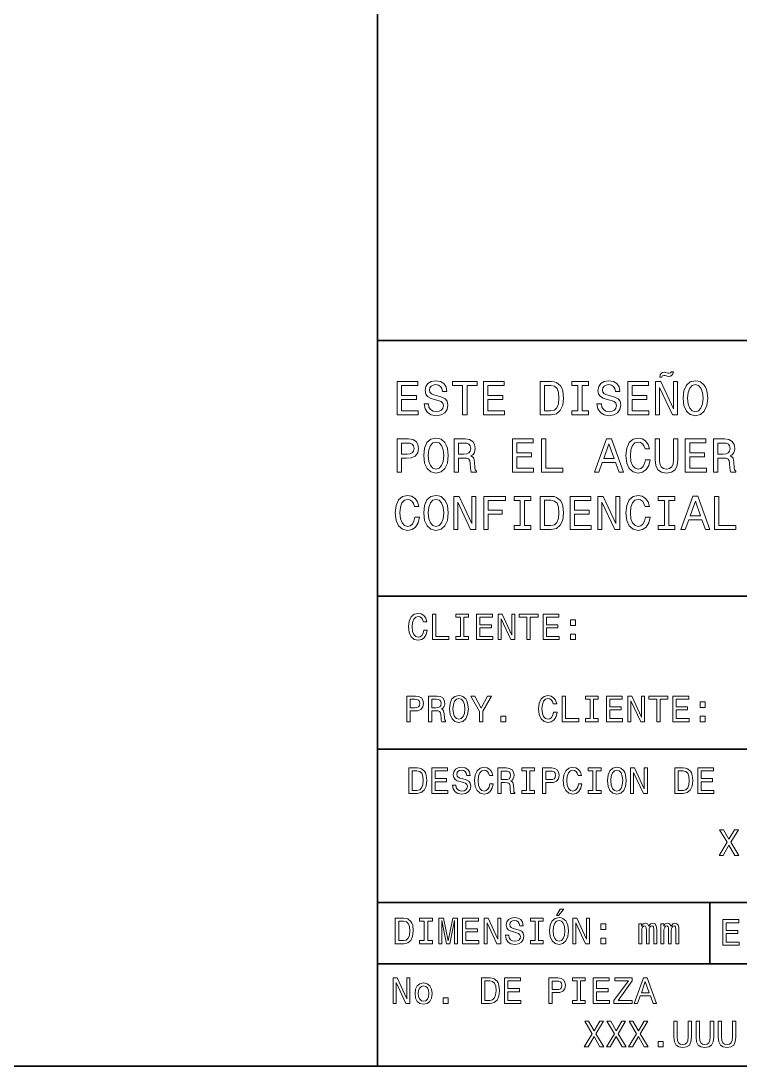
# Model space of a CAD drawing. Extents: x 15 to 1174, y 15 to 826.
# Drawn here: x 884.2 to 1024.9, y 15 to 219.6 of the extents above; entities that cross this region are included whole.
import ezdxf

# ---------------------------------------------------------------- set-up
doc = ezdxf.new("R2010")
doc.units = 0

msp = doc.modelspace()

# ---------------------------------------------------------------- linework, layer by layer
at = {"color": 7, "lineweight": 35}
for p, q in [((953.969971, 825.840027), (953.969971, 15)), ((953.969971, 157), (1173.969971, 157)), ((953.969971, 107), (1173.969971, 107)), ((953.969971, 77), (1173.969971, 77)), ((953.969971, 47), (1173.969971, 47)), ((1018.969971, 47), (1018.969971, 35)), ((953.969971, 35), (1173.969971, 35)), ((1173.969971, 15), (15, 15))]:
    msp.add_line(p, q, dxfattribs=at)
at = {"color": 7, "lineweight": 13}
for points in [[(1011.873413, 150.903778), (1011.470703, 150.903778), (1011.302124, 150.660263), (1011.049194, 150.585327), (1010.796326, 150.622787), (1010.35614, 150.753922), (1010.084534, 150.791382), (1009.766052, 150.725815), (1009.513184, 150.547867), (1009.316528, 150.257523), (1009.204102, 149.854782), (1009.606873, 149.854782), (1009.766052, 150.088928), (1010.018982, 150.173218), (1010.243774, 150.135757), (1010.68396, 150.014008), (1010.983643, 149.967178), (1011.292725, 150.023376), (1011.554993, 150.201324), (1011.74231, 150.491669)], [(957.822266, 142.465012), (961.943298, 142.465012), (961.943298, 143.251755), (958.68396, 143.251755), (958.68396, 145.452759), (961.587402, 145.452759), (961.587402, 146.230148), (958.68396, 146.230148), (958.68396, 148.178268), (961.868408, 148.178268), (961.868408, 148.965012), (957.822266, 148.965012)], [(963.947632, 144.609818), (963.095337, 144.609818), (963.282654, 143.617035), (963.750977, 142.886475), (964.472107, 142.446274), (965.446167, 142.287064), (966.410889, 142.43692), (967.13208, 142.849014), (967.591003, 143.49527), (967.759583, 144.34758), (967.61908, 145.115585), (967.225708, 145.611984), (966.588867, 145.939789), (965.736572, 146.183319), (965.005981, 146.361267), (964.52832, 146.567322), (964.256714, 146.867035), (964.172424, 147.335327), (964.256714, 147.756805), (964.500244, 148.075241), (964.874878, 148.290665), (965.390015, 148.365585), (965.91449, 148.271927), (966.326599, 148.019043), (966.598206, 147.59758), (966.729309, 147.026245), (967.581665, 147.026245), (967.581665, 147.044983), (967.431763, 147.925385), (966.991577, 148.581009), (966.298523, 148.993103), (965.361877, 149.133606), (964.518982, 148.993103), (963.863342, 148.599731), (963.441895, 147.990952), (963.291992, 147.204208), (963.413757, 146.501755), (963.769653, 146.024094), (964.331665, 145.705643), (965.09967, 145.462128), (965.858276, 145.246719), (966.429626, 145.040665), (966.776184, 144.740952), (966.897949, 144.253922), (966.785522, 143.757523), (966.495178, 143.382874), (966.054993, 143.148727), (965.483643, 143.073807), (964.846802, 143.176834), (964.359741, 143.476532), (964.050659, 143.963577)], [(970.634949, 142.465012), (971.496643, 142.465012), (971.496643, 148.178268), (973.463501, 148.178268), (973.463501, 148.965012), (968.658752, 148.965012), (968.658752, 148.178268), (970.634949, 148.178268)], [(974.737244, 142.465012), (978.858276, 142.465012), (978.858276, 143.251755), (975.598938, 143.251755), (975.598938, 145.452759), (978.50238, 145.452759), (978.50238, 146.230148), (975.598938, 146.230148), (975.598938, 148.178268), (978.783386, 148.178268), (978.783386, 148.965012), (974.737244, 148.965012)], [(987.971436, 148.965012), (985.807861, 148.965012), (985.807861, 142.465012), (987.971436, 142.465012), (988.99231, 142.671066), (989.750977, 143.298584), (990.219238, 144.319473), (990.387817, 145.715012), (990.237976, 147.138641), (990.050659, 147.700607), (989.788391, 148.150177), (989.029785, 148.758957), (988.533386, 148.908813)], [(987.905823, 148.187637), (988.617676, 148.04715), (989.104675, 147.616302), (989.39502, 146.848297), (989.488708, 145.715012), (989.385681, 144.619186), (989.095337, 143.851181), (988.598938, 143.392242), (987.905823, 143.242386), (986.678894, 143.242386), (986.678894, 148.187637)], [(993.188293, 143.251755), (991.989441, 143.251755), (991.989441, 142.465012), (995.248779, 142.465012), (995.248779, 143.251755), (994.049927, 143.251755), (994.049927, 148.178268), (995.248779, 148.178268), (995.248779, 148.965012), (991.989441, 148.965012), (991.989441, 148.178268), (993.188293, 148.178268)], [(997.777588, 144.609818), (996.925293, 144.609818), (997.11261, 143.617035), (997.580933, 142.886475), (998.302124, 142.446274), (999.276184, 142.287064), (1000.240845, 142.43692), (1000.962036, 142.849014), (1001.420959, 143.49527), (1001.5896, 144.34758), (1001.449097, 145.115585), (1001.055725, 145.611984), (1000.418823, 145.939789), (999.566528, 146.183319), (998.835938, 146.361267), (998.358276, 146.567322), (998.08667, 146.867035), (998.00238, 147.335327), (998.08667, 147.756805), (998.3302, 148.075241), (998.704834, 148.290665), (999.219971, 148.365585), (999.744446, 148.271927), (1000.156555, 148.019043), (1000.428162, 147.59758), (1000.559326, 147.026245), (1001.411621, 147.026245), (1001.411621, 147.044983), (1001.26178, 147.925385), (1000.821533, 148.581009), (1000.128479, 148.993103), (999.191895, 149.133606), (998.348938, 148.993103), (997.693298, 148.599731), (997.271851, 147.990952), (997.122009, 147.204208), (997.243774, 146.501755), (997.59967, 146.024094), (998.161621, 145.705643), (998.929626, 145.462128), (999.688293, 145.246719), (1000.259583, 145.040665), (1000.60614, 144.740952), (1000.727905, 144.253922), (1000.615479, 143.757523), (1000.325134, 143.382874), (999.884949, 143.148727), (999.313599, 143.073807), (998.676758, 143.176834), (998.189697, 143.476532), (997.880615, 143.963577)], [(1002.928894, 142.465012), (1007.049927, 142.465012), (1007.049927, 143.251755), (1003.790588, 143.251755), (1003.790588, 145.452759), (1006.694031, 145.452759), (1006.694031, 146.230148), (1003.790588, 146.230148), (1003.790588, 148.178268), (1006.975037, 148.178268), (1006.975037, 148.965012), (1002.928894, 148.965012)], [(1008.398621, 142.465012), (1009.176025, 142.465012), (1009.176025, 147.794266), (1011.667358, 142.465012), (1012.669556, 142.465012), (1012.669556, 148.965012), (1011.882812, 148.965012), (1011.882812, 143.635757), (1009.419556, 148.965012), (1008.398621, 148.965012)], [(1013.765381, 145.715012), (1013.93396, 144.253922), (1014.420959, 143.176834), (1015.179626, 142.511841), (1016.172424, 142.287064), (1017.155823, 142.511841), (1017.923889, 143.176834), (1018.40155, 144.253922), (1018.579468, 145.715012), (1018.40155, 147.166748), (1018.195496, 147.756805), (1017.923889, 148.243835), (1017.155823, 148.908813), (1016.687561, 149.077408), (1016.172424, 149.14296), (1015.170288, 148.908813), (1014.411621, 148.253189), (1013.93396, 147.176102)], [(1014.66449, 145.715012), (1014.767517, 146.848297), (1015.076599, 147.68187), (1015.55426, 148.187637), (1016.172424, 148.365585), (1016.781189, 148.187637), (1017.25885, 147.672501), (1017.567932, 146.838928), (1017.680359, 145.715012), (1017.567932, 144.581726), (1017.25885, 143.748154), (1016.781189, 143.242386), (1016.172424, 143.073807), (1015.55426, 143.242386), (1015.076599, 143.748154), (1014.767517, 144.572357)], [(957.812927, 131.235184), (958.674561, 131.235184), (958.674561, 133.979416), (959.629883, 133.979416), (960.594604, 134.026245), (961.36261, 134.354065), (961.859009, 134.990952), (962.027588, 135.861984), (961.896484, 136.667465), (961.521851, 137.257523), (960.903687, 137.613419), (960.06073, 137.735184), (957.812927, 137.735184)], [(963.020386, 134.485184), (963.188965, 133.024094), (963.676025, 131.947006), (964.434692, 131.282013), (965.42749, 131.057236), (966.410889, 131.282013), (967.178894, 131.947006), (967.656555, 133.024094), (967.834534, 134.485184), (967.656555, 135.93692), (967.4505, 136.526978), (967.178894, 137.014008), (966.410889, 137.678986), (965.942566, 137.84758), (965.42749, 137.913132), (964.425293, 137.678986), (963.666626, 137.023361), (963.188965, 135.946274)], [(963.919556, 134.485184), (964.022583, 135.618469), (964.331665, 136.452042), (964.809326, 136.957809), (965.42749, 137.135757), (966.036255, 136.957809), (966.513916, 136.442673), (966.822998, 135.6091), (966.935364, 134.485184), (966.822998, 133.351898), (966.513916, 132.518326), (966.036255, 132.012558), (965.42749, 131.843979), (964.809326, 132.012558), (964.331665, 132.518326), (964.022583, 133.342529)], [(968.977173, 131.235184), (969.848206, 131.235184), (969.848206, 133.979416), (970.737976, 133.979416), (971.393616, 133.951324), (971.805725, 133.820206), (972.030518, 133.511124), (972.124146, 132.958527), (972.170959, 132.115585), (972.227173, 131.562988), (972.339539, 131.235184), (973.322998, 131.235184), (973.322998, 131.413132), (973.107605, 131.675385), (973.032654, 132.162415), (972.967102, 133.211411), (972.807861, 133.988785), (972.592468, 134.2323), (972.255249, 134.410263), (972.629883, 134.644409), (972.892151, 134.972214), (973.06073, 135.384323), (973.116943, 135.880722), (972.98584, 136.667465), (972.611206, 137.257523), (971.993042, 137.613419), (971.150085, 137.735184), (968.977173, 137.735184)], [(980.37561, 131.235184), (984.496643, 131.235184), (984.496643, 132.021927), (981.237244, 132.021927), (981.237244, 134.222931), (984.140747, 134.222931), (984.140747, 135.00032), (981.237244, 135.00032), (981.237244, 136.948441), (984.421692, 136.948441), (984.421692, 137.735184), (980.37561, 137.735184)], [(986.079468, 131.235184), (990.256714, 131.235184), (990.256714, 132.021927), (986.941162, 132.021927), (986.941162, 137.735184), (986.079468, 137.735184)], [(996.410156, 131.235184), (997.271851, 131.235184), (997.955566, 133.145844), (1000.549927, 133.145844), (1001.233643, 131.235184), (1002.114075, 131.235184), (999.735107, 137.744553), (998.779785, 137.744553)], [(1006.413086, 133.651611), (1006.225708, 132.864868), (1005.916626, 132.302902), (1005.48584, 131.95636), (1004.980042, 131.843979), (1004.371277, 132.012558), (1003.893616, 132.518326), (1003.575134, 133.342529), (1003.472107, 134.485184), (1003.575134, 135.618469), (1003.884216, 136.452042), (1004.361877, 136.957809), (1004.980042, 137.135757), (1005.429626, 137.042099), (1005.813599, 136.779846), (1006.113342, 136.358383), (1006.319397, 135.777695), (1007.209167, 135.777695), (1006.928162, 136.667465), (1006.441162, 137.341812), (1005.776184, 137.763275), (1004.980042, 137.913132), (1003.987244, 137.678986), (1003.228638, 137.023361), (1002.741577, 135.946274), (1002.572998, 134.485184), (1002.741577, 133.024094), (1003.228638, 131.947006), (1003.987244, 131.282013), (1004.980042, 131.057236), (1005.851074, 131.235184), (1006.553528, 131.731583), (1007.049927, 132.546417), (1007.312195, 133.651611)], [(1008.295593, 133.707809), (1008.426758, 132.537064), (1008.838867, 131.703476), (1009.531921, 131.225815), (1010.534119, 131.057236), (1011.526855, 131.225815), (1012.219971, 131.703476), (1012.63208, 132.527695), (1012.772583, 133.707809), (1012.772583, 137.735184), (1011.90155, 137.735184), (1011.90155, 133.66098), (1011.817261, 132.864868), (1011.564331, 132.293549), (1011.133545, 131.95636), (1010.534119, 131.843979), (1009.915955, 131.95636), (1009.485107, 132.293549), (1009.232239, 132.855499), (1009.157288, 133.66098), (1009.157288, 137.735184), (1008.295593, 137.735184)], [(1014.205566, 131.235184), (1018.326599, 131.235184), (1018.326599, 132.021927), (1015.067261, 132.021927), (1015.067261, 134.222931), (1017.970703, 134.222931), (1017.970703, 135.00032), (1015.067261, 135.00032), (1015.067261, 136.948441), (1018.251648, 136.948441), (1018.251648, 137.735184), (1014.205566, 137.735184)], [(1019.722107, 131.235184), (1020.59314, 131.235184), (1020.59314, 133.979416), (1021.48291, 133.979416), (1022.13855, 133.951324), (1022.550659, 133.820206), (1022.775452, 133.511124), (1022.869141, 132.958527), (1022.915955, 132.115585), (1022.972107, 131.562988), (1023.084534, 131.235184), (1024.067993, 131.235184), (1024.067993, 131.413132), (1023.852539, 131.675385), (1023.777588, 132.162415), (1023.712036, 133.211411), (1023.552856, 133.988785), (1023.337402, 134.2323), (1023.000244, 134.410263), (1023.374878, 134.644409), (1023.637085, 134.972214), (1023.805725, 135.384323), (1023.861877, 135.880722), (1023.730774, 136.667465), (1023.35614, 137.257523), (1022.737976, 137.613419), (1021.89502, 137.735184), (1019.722107, 137.735184)], [(959.826599, 136.939072), (960.38855, 136.882874), (960.800659, 136.704926), (961.044189, 136.377121), (961.128479, 135.861984), (961.03479, 135.318756), (960.781921, 134.990952), (960.351074, 134.822357), (959.761047, 134.775528), (958.674561, 134.775528), (958.674561, 136.939072)], [(970.906555, 136.939072), (971.477905, 136.882874), (971.880615, 136.704926), (972.133545, 136.377121), (972.217834, 135.861984), (972.124146, 135.318756), (971.871277, 134.990952), (971.44043, 134.822357), (970.850403, 134.775528), (969.848206, 134.775528), (969.848206, 136.939072)], [(998.255249, 133.941956), (999.257446, 136.807953), (1000.259583, 133.941956)], [(1021.65155, 136.939072), (1022.222839, 136.882874), (1022.62561, 136.704926), (1022.878479, 136.377121), (1022.962769, 135.861984), (1022.869141, 135.318756), (1022.616211, 134.990952), (1022.185364, 134.822357), (1021.595337, 134.775528), (1020.59314, 134.775528), (1020.59314, 136.939072)], [(961.306396, 122.421783), (961.11908, 121.63504), (960.810059, 121.073082), (960.379211, 120.72654), (959.873413, 120.614143), (959.264648, 120.78273), (958.786987, 121.288498), (958.468506, 122.112701), (958.365479, 123.255356), (958.468506, 124.388641), (958.777588, 125.222214), (959.255249, 125.727982), (959.873413, 125.90593), (960.322998, 125.812271), (960.707031, 125.550026), (961.006714, 125.128555), (961.212769, 124.547867), (962.102539, 124.547867), (961.821533, 125.43763), (961.334534, 126.111984), (960.669556, 126.533455), (959.873413, 126.683311), (958.880615, 126.449158), (958.122009, 125.793541), (957.634949, 124.716454), (957.46637, 123.255356), (957.634949, 121.794258), (958.122009, 120.717171), (958.880615, 120.052185), (959.873413, 119.8274), (960.744446, 120.005356), (961.446899, 120.501755), (961.943298, 121.316597), (962.205566, 122.421783)], [(963.020386, 123.255356), (963.188965, 121.794258), (963.676025, 120.717171), (964.434692, 120.052185), (965.42749, 119.8274), (966.410889, 120.052185), (967.178894, 120.717171), (967.656555, 121.794258), (967.834534, 123.255356), (967.656555, 124.707085), (967.4505, 125.297142), (967.178894, 125.784172), (966.410889, 126.449158), (965.942566, 126.617744), (965.42749, 126.683311), (964.425293, 126.449158), (963.666626, 125.793541), (963.188965, 124.716454)], [(963.919556, 123.255356), (964.022583, 124.388641), (964.331665, 125.222214), (964.809326, 125.727982), (965.42749, 125.90593), (966.036255, 125.727982), (966.513916, 125.212845), (966.822998, 124.379272), (966.935364, 123.255356), (966.822998, 122.12207), (966.513916, 121.288498), (966.036255, 120.78273), (965.42749, 120.614143), (964.809326, 120.78273), (964.331665, 121.288498), (964.022583, 122.112701)], [(968.930359, 120.005356), (969.707703, 120.005356), (969.707703, 125.33461), (972.199097, 120.005356), (973.201233, 120.005356), (973.201233, 126.505356), (972.41449, 126.505356), (972.41449, 121.176102), (969.951233, 126.505356), (968.930359, 126.505356)], [(974.784119, 120.005356), (975.655151, 120.005356), (975.655151, 122.993111), (978.390015, 122.993111), (978.390015, 123.770485), (975.655151, 123.770485), (975.655151, 125.718613), (979.017517, 125.718613), (979.017517, 126.505356), (974.784119, 126.505356)], [(981.911621, 120.792099), (980.712769, 120.792099), (980.712769, 120.005356), (983.972107, 120.005356), (983.972107, 120.792099), (982.773315, 120.792099), (982.773315, 125.718613), (983.972107, 125.718613), (983.972107, 126.505356), (980.712769, 126.505356), (980.712769, 125.718613), (981.911621, 125.718613)], [(987.971436, 126.505356), (985.807861, 126.505356), (985.807861, 120.005356), (987.971436, 120.005356), (988.99231, 120.211411), (989.750977, 120.838928), (990.219238, 121.859825), (990.387817, 123.255356), (990.237976, 124.678986), (990.050659, 125.240944), (989.788391, 125.690514), (989.029785, 126.299301), (988.533386, 126.449158)], [(987.905823, 125.727982), (988.617676, 125.587486), (989.104675, 125.156654), (989.39502, 124.388641), (989.488708, 123.255356), (989.385681, 122.159531), (989.095337, 121.391525), (988.598938, 120.932587), (987.905823, 120.78273), (986.678894, 120.78273), (986.678894, 125.727982)], [(991.652222, 120.005356), (995.773315, 120.005356), (995.773315, 120.792099), (992.513916, 120.792099), (992.513916, 122.993111), (995.417358, 122.993111), (995.417358, 123.770485), (992.513916, 123.770485), (992.513916, 125.718613), (995.698364, 125.718613), (995.698364, 126.505356), (991.652222, 126.505356)], [(997.122009, 120.005356), (997.899353, 120.005356), (997.899353, 125.33461), (1000.390747, 120.005356), (1001.392883, 120.005356), (1001.392883, 126.505356), (1000.60614, 126.505356), (1000.60614, 121.176102), (998.142883, 126.505356), (997.122009, 126.505356)], [(1006.413086, 122.421783), (1006.225708, 121.63504), (1005.916626, 121.073082), (1005.48584, 120.72654), (1004.980042, 120.614143), (1004.371277, 120.78273), (1003.893616, 121.288498), (1003.575134, 122.112701), (1003.472107, 123.255356), (1003.575134, 124.388641), (1003.884216, 125.222214), (1004.361877, 125.727982), (1004.980042, 125.90593), (1005.429626, 125.812271), (1005.813599, 125.550026), (1006.113342, 125.128555), (1006.319397, 124.547867), (1007.209167, 124.547867), (1006.928162, 125.43763), (1006.441162, 126.111984), (1005.776184, 126.533455), (1004.980042, 126.683311), (1003.987244, 126.449158), (1003.228638, 125.793541), (1002.741577, 124.716454), (1002.572998, 123.255356), (1002.741577, 121.794258), (1003.228638, 120.717171), (1003.987244, 120.052185), (1004.980042, 119.8274), (1005.851074, 120.005356), (1006.553528, 120.501755), (1007.049927, 121.316597), (1007.312195, 122.421783)], [(1010.103271, 120.792099), (1008.904419, 120.792099), (1008.904419, 120.005356), (1012.163757, 120.005356), (1012.163757, 120.792099), (1010.964905, 120.792099), (1010.964905, 125.718613), (1012.163757, 125.718613), (1012.163757, 126.505356), (1008.904419, 126.505356), (1008.904419, 125.718613), (1010.103271, 125.718613)], [(1013.325134, 120.005356), (1014.186829, 120.005356), (1014.870544, 121.916016), (1017.464905, 121.916016), (1018.148621, 120.005356), (1019.029053, 120.005356), (1016.650085, 126.514725), (1015.694763, 126.514725)], [(1015.170288, 122.712128), (1016.172424, 125.578125), (1017.174561, 122.712128)], [(1019.909424, 120.005356), (1024.08667, 120.005356), (1024.08667, 120.792099), (1020.771118, 120.792099), (1020.771118, 126.505356), (1019.909424, 126.505356)], [(963.035767, 100.320747), (962.891663, 99.715561), (962.653931, 99.283287), (962.32251, 99.016716), (961.933472, 98.93026), (961.465149, 99.059944), (961.097717, 99.44899), (960.852722, 100.083), (960.773499, 100.96196), (960.852722, 101.833717), (961.090515, 102.47493), (961.457947, 102.863976), (961.933472, 103.000862), (962.279236, 102.928818), (962.574646, 102.727089), (962.805176, 102.402885), (962.963684, 101.9562), (963.648132, 101.9562), (963.432007, 102.640633), (963.057373, 103.159363), (962.545837, 103.483574), (961.933472, 103.598846), (961.169739, 103.418732), (960.586182, 102.914406), (960.211548, 102.085876), (960.081848, 100.96196), (960.211548, 99.838043), (960.586182, 99.009514), (961.169739, 98.497986), (961.933472, 98.325073), (962.603455, 98.46196), (963.143799, 98.843803), (963.525635, 99.470604), (963.727417, 100.320747)], [(964.743225, 98.46196), (967.956482, 98.46196), (967.956482, 99.067146), (965.406067, 99.067146), (965.406067, 103.46196), (964.743225, 103.46196)], [(970.211548, 99.067146), (969.289368, 99.067146), (969.289368, 98.46196), (971.79657, 98.46196), (971.79657, 99.067146), (970.87439, 99.067146), (970.87439, 102.856773), (971.79657, 102.856773), (971.79657, 103.46196), (969.289368, 103.46196), (969.289368, 102.856773), (970.211548, 102.856773)], [(973.367188, 98.46196), (976.53717, 98.46196), (976.53717, 99.067146), (974.029968, 99.067146), (974.029968, 100.760231), (976.263428, 100.760231), (976.263428, 101.358215), (974.029968, 101.358215), (974.029968, 102.856773), (976.479553, 102.856773), (976.479553, 103.46196), (973.367188, 103.46196)], [(977.574646, 98.46196), (978.172607, 98.46196), (978.172607, 102.561386), (980.08905, 98.46196), (980.859985, 98.46196), (980.859985, 103.46196), (980.254761, 103.46196), (980.254761, 99.362534), (978.359985, 103.46196), (977.574646, 103.46196)], [(983.223083, 98.46196), (983.885864, 98.46196), (983.885864, 102.856773), (985.398865, 102.856773), (985.398865, 103.46196), (981.702881, 103.46196), (981.702881, 102.856773), (983.223083, 102.856773)], [(986.378662, 98.46196), (989.548706, 98.46196), (989.548706, 99.067146), (987.041504, 99.067146), (987.041504, 100.760231), (989.274963, 100.760231), (989.274963, 101.358215), (987.041504, 101.358215), (987.041504, 102.856773), (989.491089, 102.856773), (989.491089, 103.46196), (986.378662, 103.46196)], [(991.731689, 101.257347), (992.725952, 101.257347), (992.725952, 102.330833), (991.731689, 102.330833)], [(991.731689, 98.46196), (992.725952, 98.46196), (992.725952, 99.535446), (991.731689, 99.535446)], [(959.716431, 82.406601), (960.379211, 82.406601), (960.379211, 84.517555), (961.114075, 84.517555), (961.856201, 84.553574), (962.44696, 84.805733), (962.828796, 85.295647), (962.958496, 85.965675), (962.857605, 86.585274), (962.569458, 87.039169), (962.093933, 87.312943), (961.445496, 87.406601), (959.716431, 87.406601)], [(961.265381, 86.794212), (961.697693, 86.750984), (962.014648, 86.61409), (962.202026, 86.361931), (962.266846, 85.965675), (962.194824, 85.547813), (962.000244, 85.295647), (961.668884, 85.16597), (961.214966, 85.129944), (960.379211, 85.129944), (960.379211, 86.794212)], [(963.967102, 82.406601), (964.637146, 82.406601), (964.637146, 84.517555), (965.321594, 84.517555), (965.825928, 84.495941), (966.142944, 84.395073), (966.315857, 84.157318), (966.387878, 83.732246), (966.423889, 83.083832), (966.467102, 82.65876), (966.553589, 82.406601), (967.310059, 82.406601), (967.310059, 82.543488), (967.144348, 82.745216), (967.086731, 83.119858), (967.036316, 83.926773), (966.913818, 84.524757), (966.748108, 84.712074), (966.48877, 84.848961), (966.776917, 85.029076), (966.978638, 85.281242), (967.108337, 85.598244), (967.15155, 85.980087), (967.05072, 86.585274), (966.762512, 87.039169), (966.286987, 87.312943), (965.638611, 87.406601), (963.967102, 87.406601)], [(965.451294, 86.794212), (965.890747, 86.750984), (966.200562, 86.61409), (966.395081, 86.361931), (966.4599, 85.965675), (966.387878, 85.547813), (966.193359, 85.295647), (965.861938, 85.16597), (965.408081, 85.129944), (964.637146, 85.129944), (964.637146, 86.794212)], [(968.059326, 84.906601), (968.189026, 83.782684), (968.56366, 82.954155), (969.147217, 82.442627), (969.91095, 82.269714), (970.667419, 82.442627), (971.258179, 82.954155), (971.62561, 83.782684), (971.762512, 84.906601), (971.62561, 86.023315), (971.467102, 86.477203), (971.258179, 86.851845), (970.667419, 87.363373), (970.30719, 87.493057), (969.91095, 87.543488), (969.140015, 87.363373), (968.556458, 86.859047), (968.189026, 86.030518)], [(968.750977, 84.906601), (968.830261, 85.778358), (969.067993, 86.419571), (969.435425, 86.808617), (969.91095, 86.945503), (970.379211, 86.808617), (970.746643, 86.412361), (970.984436, 85.771156), (971.070862, 84.906601), (970.984436, 84.034843), (970.746643, 83.393631), (970.379211, 83.004585), (969.91095, 82.874901), (969.435425, 83.004585), (969.067993, 83.393631), (968.830261, 84.027641)], [(974.622742, 82.406601), (974.622742, 84.431099), (976.265381, 87.413803), (975.516113, 87.413803), (974.284119, 85.043488), (973.03772, 87.413803), (972.238037, 87.413803), (973.952698, 84.387871), (973.952698, 82.406601)], [(988.426758, 84.265388), (988.282715, 83.660202), (988.044922, 83.227928), (987.713501, 82.961357), (987.324463, 82.874901), (986.856201, 83.004585), (986.48877, 83.393631), (986.243774, 84.027641), (986.164551, 84.906601), (986.243774, 85.778358), (986.481567, 86.419571), (986.848999, 86.808617), (987.324463, 86.945503), (987.670288, 86.873459), (987.965698, 86.67173), (988.196228, 86.347527), (988.354736, 85.900841), (989.039185, 85.900841), (988.823059, 86.585274), (988.448425, 87.104004), (987.93689, 87.428215), (987.324463, 87.543488), (986.560791, 87.363373), (985.977234, 86.859047), (985.6026, 86.030518), (985.4729, 84.906601), (985.6026, 83.782684), (985.977234, 82.954155), (986.560791, 82.442627), (987.324463, 82.269714), (987.994507, 82.406601), (988.534851, 82.788445), (988.916687, 83.415245), (989.118408, 84.265388)], [(990.134277, 82.406601), (993.347534, 82.406601), (993.347534, 83.011787), (990.797119, 83.011787), (990.797119, 87.406601), (990.134277, 87.406601)], [(995.6026, 83.011787), (994.680359, 83.011787), (994.680359, 82.406601), (997.187622, 82.406601), (997.187622, 83.011787), (996.265381, 83.011787), (996.265381, 86.801414), (997.187622, 86.801414), (997.187622, 87.406601), (994.680359, 87.406601), (994.680359, 86.801414), (995.6026, 86.801414)], [(998.758179, 82.406601), (1001.928223, 82.406601), (1001.928223, 83.011787), (999.421021, 83.011787), (999.421021, 84.704872), (1001.654419, 84.704872), (1001.654419, 85.302856), (999.421021, 85.302856), (999.421021, 86.801414), (1001.870605, 86.801414), (1001.870605, 87.406601), (998.758179, 87.406601)], [(1002.965698, 82.406601), (1003.56366, 82.406601), (1003.56366, 86.506027), (1005.480103, 82.406601), (1006.250977, 82.406601), (1006.250977, 87.406601), (1005.645813, 87.406601), (1005.645813, 83.307175), (1003.750977, 87.406601), (1002.965698, 87.406601)], [(1008.614136, 82.406601), (1009.276917, 82.406601), (1009.276917, 86.801414), (1010.789917, 86.801414), (1010.789917, 87.406601), (1007.093933, 87.406601), (1007.093933, 86.801414), (1008.614136, 86.801414)], [(1011.769714, 82.406601), (1014.939758, 82.406601), (1014.939758, 83.011787), (1012.432556, 83.011787), (1012.432556, 84.704872), (1014.665955, 84.704872), (1014.665955, 85.302856), (1012.432556, 85.302856), (1012.432556, 86.801414), (1014.882141, 86.801414), (1014.882141, 87.406601), (1011.769714, 87.406601)], [(1017.122742, 85.201988), (1018.117004, 85.201988), (1018.117004, 86.275475), (1017.122742, 86.275475)], [(978.088135, 82.406601), (979.082397, 82.406601), (979.082397, 83.480087), (978.088135, 83.480087)], [(1017.122742, 82.406601), (1018.117004, 82.406601), (1018.117004, 83.480087), (1017.122742, 83.480087)], [(961.761353, 73.361961), (960.097107, 73.361961), (960.097107, 68.361961), (961.761353, 68.361961), (962.546631, 68.520462), (963.130249, 69.003174), (963.490479, 69.788475), (963.620178, 70.861961), (963.504883, 71.957062), (963.360779, 72.389336), (963.159058, 72.735161), (962.5755, 73.203461), (962.193665, 73.318733)], [(961.710938, 72.763977), (962.258484, 72.655907), (962.633118, 72.324493), (962.856445, 71.733719), (962.928528, 70.861961), (962.849243, 70.01902), (962.625916, 69.428246), (962.24408, 69.075218), (961.710938, 68.959946), (960.767151, 68.959946), (960.767151, 72.763977)], [(964.592773, 68.361961), (967.762817, 68.361961), (967.762817, 68.967148), (965.255615, 68.967148), (965.255615, 70.660233), (967.489014, 70.660233), (967.489014, 71.258217), (965.255615, 71.258217), (965.255615, 72.756775), (967.705139, 72.756775), (967.705139, 73.361961), (964.592773, 73.361961)], [(969.304565, 70.011818), (968.648987, 70.011818), (968.79303, 69.248131), (969.15332, 68.686172), (969.708069, 68.347549), (970.457336, 68.225075), (971.199402, 68.340347), (971.75415, 68.657349), (972.107178, 69.154465), (972.236877, 69.810089), (972.128784, 70.400864), (971.826172, 70.782707), (971.336304, 71.034874), (970.680664, 71.222191), (970.118713, 71.359077), (969.751282, 71.517578), (969.542358, 71.748131), (969.477478, 72.10836), (969.542358, 72.432564), (969.729675, 72.677521), (970.017822, 72.843231), (970.414124, 72.900864), (970.817566, 72.828819), (971.134583, 72.634293), (971.343506, 72.310089), (971.444336, 71.870605), (972.099976, 71.870605), (972.099976, 71.885017), (971.98468, 72.562248), (971.646057, 73.066574), (971.112915, 73.383575), (970.392456, 73.491646), (969.74408, 73.383575), (969.239746, 73.080978), (968.915527, 72.612679), (968.800293, 72.007492), (968.893921, 71.467148), (969.167725, 71.099716), (969.599976, 70.854759), (970.190735, 70.667435), (970.774353, 70.501732), (971.213806, 70.343231), (971.480408, 70.112679), (971.574036, 69.738045), (971.48761, 69.356201), (971.264221, 69.068016), (970.925598, 68.887901), (970.486145, 68.830261), (969.996216, 68.909515), (969.621582, 69.14006), (969.38385, 69.514702)], [(975.947266, 70.220749), (975.803162, 69.615562), (975.565369, 69.183289), (975.234009, 68.916718), (974.84491, 68.830261), (974.376648, 68.959946), (974.009216, 69.348991), (973.764221, 69.983002), (973.684998, 70.861961), (973.764221, 71.733719), (974.002014, 72.374931), (974.369446, 72.763977), (974.84491, 72.900864), (975.190735, 72.828819), (975.486145, 72.62709), (975.716675, 72.302887), (975.875183, 71.856201), (976.559631, 71.856201), (976.343506, 72.540634), (975.968872, 73.059364), (975.457336, 73.383575), (974.84491, 73.498848), (974.081238, 73.318733), (973.497681, 72.814407), (973.123047, 71.985878), (972.993347, 70.861961), (973.123047, 69.738045), (973.497681, 68.909515), (974.081238, 68.397987), (974.84491, 68.225075), (975.514954, 68.361961), (976.055298, 68.743805), (976.437134, 69.370605), (976.638855, 70.220749)], [(977.51062, 68.361961), (978.180664, 68.361961), (978.180664, 70.472916), (978.865112, 70.472916), (979.369446, 70.451302), (979.686401, 70.350433), (979.859314, 70.112679), (979.931396, 69.687607), (979.967407, 69.039192), (980.01062, 68.61412), (980.097107, 68.361961), (980.853577, 68.361961), (980.853577, 68.498848), (980.687866, 68.700577), (980.630249, 69.075218), (980.579834, 69.882133), (980.457336, 70.480118), (980.291626, 70.667435), (980.032227, 70.804321), (980.320435, 70.984436), (980.522156, 71.236603), (980.651855, 71.553604), (980.695068, 71.935448), (980.594238, 72.540634), (980.30603, 72.994522), (979.830505, 73.268303), (979.182129, 73.361961), (977.51062, 73.361961)], [(978.994812, 72.749573), (979.434265, 72.706345), (979.74408, 72.569458), (979.938599, 72.317291), (980.003418, 71.921036), (979.931396, 71.503174), (979.736877, 71.251007), (979.405457, 71.12133), (978.951538, 71.085304), (978.180664, 71.085304), (978.180664, 72.749573)], [(983.123047, 68.967148), (982.200867, 68.967148), (982.200867, 68.361961), (984.708069, 68.361961), (984.708069, 68.967148), (983.785828, 68.967148), (983.785828, 72.756775), (984.708069, 72.756775), (984.708069, 73.361961), (982.200867, 73.361961), (982.200867, 72.756775), (983.123047, 72.756775)], [(986.271423, 68.361961), (986.934265, 68.361961), (986.934265, 70.472916), (987.669128, 70.472916), (988.411194, 70.508934), (989.002014, 70.761093), (989.38385, 71.251007), (989.51355, 71.921036), (989.412659, 72.540634), (989.124451, 72.994522), (988.648987, 73.268303), (988.000549, 73.361961), (986.271423, 73.361961)], [(987.820435, 72.749573), (988.252686, 72.706345), (988.569702, 72.569458), (988.757019, 72.317291), (988.821899, 71.921036), (988.749817, 71.503174), (988.555298, 71.251007), (988.223877, 71.12133), (987.77002, 71.085304), (986.934265, 71.085304), (986.934265, 72.749573)], [(993.295959, 70.220749), (993.151855, 69.615562), (992.914124, 69.183289), (992.582703, 68.916718), (992.193604, 68.830261), (991.725342, 68.959946), (991.35791, 69.348991), (991.112915, 69.983002), (991.033691, 70.861961), (991.112915, 71.733719), (991.350708, 72.374931), (991.71814, 72.763977), (992.193604, 72.900864), (992.539429, 72.828819), (992.834839, 72.62709), (993.065369, 72.302887), (993.223877, 71.856201), (993.908325, 71.856201), (993.6922, 72.540634), (993.317566, 73.059364), (992.80603, 73.383575), (992.193604, 73.498848), (991.429932, 73.318733), (990.846375, 72.814407), (990.471741, 71.985878), (990.342041, 70.861961), (990.471741, 69.738045), (990.846375, 68.909515), (991.429932, 68.397987), (992.193604, 68.225075), (992.863647, 68.361961), (993.403992, 68.743805), (993.785828, 69.370605), (993.98761, 70.220749)], [(996.134583, 68.967148), (995.212341, 68.967148), (995.212341, 68.361961), (997.719604, 68.361961), (997.719604, 68.967148), (996.797363, 68.967148), (996.797363, 72.756775), (997.719604, 72.756775), (997.719604, 73.361961), (995.212341, 73.361961), (995.212341, 72.756775), (996.134583, 72.756775)], [(998.951538, 70.861961), (999.081238, 69.738045), (999.455872, 68.909515), (1000.039429, 68.397987), (1000.803162, 68.225075), (1001.559631, 68.397987), (1002.150391, 68.909515), (1002.517822, 69.738045), (1002.654724, 70.861961), (1002.517822, 71.978676), (1002.359375, 72.432564), (1002.150391, 72.807205), (1001.559631, 73.318733), (1001.199402, 73.448418), (1000.803162, 73.498848), (1000.032227, 73.318733), (999.448669, 72.814407), (999.081238, 71.985878)], [(999.643188, 70.861961), (999.722473, 71.733719), (999.960205, 72.374931), (1000.327637, 72.763977), (1000.803162, 72.900864), (1001.271423, 72.763977), (1001.638855, 72.367722), (1001.876648, 71.726517), (1001.963074, 70.861961), (1001.876648, 69.990204), (1001.638855, 69.348991), (1001.271423, 68.959946), (1000.803162, 68.830261), (1000.327637, 68.959946), (999.960205, 69.348991), (999.722473, 69.983002)], [(1003.497681, 68.361961), (1004.095642, 68.361961), (1004.095642, 72.461388), (1006.012085, 68.361961), (1006.782959, 68.361961), (1006.782959, 73.361961), (1006.177795, 73.361961), (1006.177795, 69.262535), (1004.282959, 73.361961), (1003.497681, 73.361961)], [(1013.807495, 73.361961), (1012.143188, 73.361961), (1012.143188, 68.361961), (1013.807495, 68.361961), (1014.592773, 68.520462), (1015.176331, 69.003174), (1015.53656, 69.788475), (1015.66626, 70.861961), (1015.550964, 71.957062), (1015.406921, 72.389336), (1015.2052, 72.735161), (1014.621582, 73.203461), (1014.239746, 73.318733)], [(1013.757019, 72.763977), (1014.304565, 72.655907), (1014.67926, 72.324493), (1014.902588, 71.733719), (1014.974609, 70.861961), (1014.895386, 70.01902), (1014.671997, 69.428246), (1014.290161, 69.075218), (1013.757019, 68.959946), (1012.813232, 68.959946), (1012.813232, 72.763977)], [(1016.638916, 68.361961), (1019.808899, 68.361961), (1019.808899, 68.967148), (1017.301697, 68.967148), (1017.301697, 70.660233), (1019.535156, 70.660233), (1019.535156, 71.258217), (1017.301697, 71.258217), (1017.301697, 72.756775), (1019.751282, 72.756775), (1019.751282, 73.361961), (1016.638916, 73.361961)], [(1020.828125, 56.236935), (1021.584656, 56.236935), (1022.730164, 58.261429), (1023.897339, 56.236935), (1024.661011, 56.236935), (1023.097595, 58.808979), (1024.581787, 61.244141), (1023.854065, 61.244141), (1022.75177, 59.392555), (1021.671082, 61.244141), (1020.914612, 61.244141), (1022.391541, 58.801777)], [(989.001648, 44.482395), (989.426758, 44.482395), (990.428162, 45.70718), (989.722107, 45.70718)], [(959.131348, 43.956459), (957.467102, 43.956459), (957.467102, 38.956459), (959.131348, 38.956459), (959.916626, 39.11496), (960.500244, 39.597668), (960.860474, 40.382973), (960.990173, 41.456459), (960.874878, 42.551559), (960.730774, 42.983837), (960.529053, 43.329659), (959.945496, 43.797958), (959.56366, 43.913231)], [(959.080933, 43.358475), (959.628479, 43.250408), (960.003113, 42.918995), (960.22644, 42.328217), (960.298523, 41.456459), (960.219238, 40.613518), (959.995911, 40.022743), (959.614075, 39.669716), (959.080933, 39.554443), (958.137146, 39.554443), (958.137146, 43.358475)], [(963.144348, 39.561646), (962.222107, 39.561646), (962.222107, 38.956459), (964.729309, 38.956459), (964.729309, 39.561646), (963.807129, 39.561646), (963.807129, 43.351273), (964.729309, 43.351273), (964.729309, 43.956459), (962.222107, 43.956459), (962.222107, 43.351273), (963.144348, 43.351273)], [(966.01178, 38.956459), (966.566528, 38.956459), (966.566528, 43.495365), (967.503113, 38.956459), (968.122681, 38.956459), (969.052124, 43.495365), (969.052124, 38.956459), (969.614075, 38.956459), (969.614075, 43.956459), (968.735107, 43.956459), (967.812927, 39.547237), (966.897949, 43.956459), (966.01178, 43.956459)], [(970.637146, 38.956459), (973.807129, 38.956459), (973.807129, 39.561646), (971.299927, 39.561646), (971.299927, 41.25473), (973.533386, 41.25473), (973.533386, 41.852715), (971.299927, 41.852715), (971.299927, 43.351273), (973.749512, 43.351273), (973.749512, 43.956459), (970.637146, 43.956459)], [(974.844604, 38.956459), (975.442566, 38.956459), (975.442566, 43.055882), (977.359009, 38.956459), (978.129883, 38.956459), (978.129883, 43.956459), (977.524719, 43.956459), (977.524719, 39.857037), (975.629883, 43.956459), (974.844604, 43.956459)], [(979.686096, 40.606316), (979.030518, 40.606316), (979.174561, 39.842625), (979.53479, 39.280666), (980.089539, 38.942051), (980.838867, 38.819572), (981.580933, 38.934845), (982.135681, 39.251846), (982.488708, 39.748966), (982.618408, 40.404587), (982.510315, 40.995365), (982.207703, 41.377209), (981.717834, 41.629372), (981.062195, 41.816689), (980.500244, 41.953575), (980.132812, 42.11208), (979.923889, 42.342625), (979.859009, 42.702858), (979.923889, 43.027065), (980.111206, 43.272022), (980.399353, 43.437729), (980.795593, 43.495365), (981.199097, 43.423317), (981.516052, 43.228794), (981.725037, 42.904587), (981.825867, 42.465103), (982.481506, 42.465103), (982.481506, 42.479515), (982.366211, 43.156746), (982.027588, 43.661072), (981.494446, 43.978073), (980.773987, 44.086143), (980.12561, 43.978073), (979.621277, 43.67548), (979.297058, 43.20718), (979.181763, 42.601994), (979.275452, 42.061646), (979.549194, 41.69421), (979.981506, 41.449253), (980.572266, 41.261936), (981.155823, 41.09623), (981.595337, 40.937729), (981.861877, 40.70718), (981.955566, 40.332539), (981.86908, 39.950695), (981.645752, 39.66251), (981.307129, 39.482395), (980.867676, 39.424759), (980.377747, 39.504009), (980.003113, 39.734558), (979.765381, 40.109196)], [(984.8302, 39.561646), (983.90802, 39.561646), (983.90802, 38.956459), (986.415222, 38.956459), (986.415222, 39.561646), (985.493042, 39.561646), (985.493042, 43.351273), (986.415222, 43.351273), (986.415222, 43.956459), (983.90802, 43.956459), (983.90802, 43.351273), (984.8302, 43.351273)], [(987.647217, 41.456459), (987.776855, 40.332539), (988.15155, 39.504009), (988.735107, 38.992481), (989.498779, 38.819572), (990.255249, 38.992481), (990.846069, 39.504009), (991.213501, 40.332539), (991.350342, 41.456459), (991.213501, 42.573174), (991.054993, 43.027065), (990.846069, 43.401703), (990.255249, 43.913231), (989.89502, 44.042915), (989.498779, 44.093346), (988.727905, 43.913231), (988.144348, 43.408909), (987.776855, 42.580379)], [(988.338867, 41.456459), (988.418091, 42.328217), (988.655823, 42.969429), (989.023315, 43.358475), (989.498779, 43.495365), (989.967102, 43.358475), (990.334534, 42.962223), (990.572266, 42.321011), (990.658752, 41.456459), (990.572266, 40.584702), (990.334534, 39.943489), (989.967102, 39.554443), (989.498779, 39.424759), (989.023315, 39.554443), (988.655823, 39.943489), (988.418091, 40.577496)], [(992.193298, 38.956459), (992.791321, 38.956459), (992.791321, 43.055882), (994.707703, 38.956459), (995.478638, 38.956459), (995.478638, 43.956459), (994.873413, 43.956459), (994.873413, 39.857037), (992.978638, 43.956459), (992.193298, 43.956459)], [(1005.104004, 38.956459), (1005.687561, 38.956459), (1005.687561, 41.542915), (1005.723572, 41.931965), (1005.831665, 42.212944), (1005.997375, 42.378651), (1006.213501, 42.443489), (1006.386414, 42.385853), (1006.501648, 42.24176), (1006.559326, 41.996803), (1006.580933, 41.672596), (1006.580933, 38.956459), (1007.128479, 38.956459), (1007.128479, 41.542915), (1007.16449, 41.924759), (1007.272583, 42.205738), (1007.445496, 42.378651), (1007.661621, 42.443489), (1007.834534, 42.385853), (1007.949829, 42.24176), (1008.021851, 41.672596), (1008.021851, 38.956459), (1008.605408, 38.956459), (1008.605408, 41.629372), (1008.569397, 42.184124), (1008.454102, 42.609196), (1008.223572, 42.868561), (1007.848938, 42.962223), (1007.409485, 42.81813), (1007.070862, 42.400265), (1006.80426, 42.810925), (1006.357605, 42.962223), (1005.946899, 42.81813), (1005.665955, 42.414673), (1005.665955, 42.825336), (1005.104004, 42.825336)], [(1009.441162, 38.956459), (1010.024719, 38.956459), (1010.024719, 41.542915), (1010.06073, 41.931965), (1010.168823, 42.212944), (1010.334534, 42.378651), (1010.550659, 42.443489), (1010.723572, 42.385853), (1010.838867, 42.24176), (1010.896484, 41.996803), (1010.918091, 41.672596), (1010.918091, 38.956459), (1011.465637, 38.956459), (1011.465637, 41.542915), (1011.501709, 41.924759), (1011.609741, 42.205738), (1011.782654, 42.378651), (1011.998779, 42.443489), (1012.171692, 42.385853), (1012.286987, 42.24176), (1012.359009, 41.672596), (1012.359009, 38.956459), (1012.942627, 38.956459), (1012.942627, 41.629372), (1012.906555, 42.184124), (1012.791321, 42.609196), (1012.56073, 42.868561), (1012.186096, 42.962223), (1011.746643, 42.81813), (1011.40802, 42.400265), (1011.141418, 42.810925), (1010.694763, 42.962223), (1010.284119, 42.81813), (1010.003113, 42.414673), (1010.003113, 42.825336), (1009.441162, 42.825336)], [(1021.555664, 38.661957), (1024.725708, 38.661957), (1024.725708, 39.267143), (1022.218445, 39.267143), (1022.218445, 40.960228), (1024.451904, 40.960228), (1024.451904, 41.558212), (1022.218445, 41.558212), (1022.218445, 43.05677), (1024.668091, 43.05677), (1024.668091, 43.661957), (1021.555664, 43.661957)], [(997.676025, 41.751846), (998.670288, 41.751846), (998.670288, 42.825336), (997.676025, 42.825336)], [(997.676025, 38.956459), (998.670288, 38.956459), (998.670288, 40.029945), (997.676025, 40.029945)], [(957.02594, 27.261959), (957.623901, 27.261959), (957.623901, 31.361382), (959.540344, 27.261959), (960.311218, 27.261959), (960.311218, 32.261959), (959.706055, 32.261959), (959.706055, 28.162535), (957.811218, 32.261959), (957.02594, 32.261959)], [(961.327087, 29.192795), (961.442383, 28.313831), (961.773804, 27.665417), (962.299683, 27.261959), (963.005737, 27.125071), (963.70459, 27.261959), (964.23053, 27.658213), (964.561951, 28.306627), (964.684448, 29.192795), (964.561951, 30.071758), (964.23053, 30.727377), (963.70459, 31.123631), (963.005737, 31.267723), (962.299683, 31.123631), (961.773804, 30.720173), (961.442383, 30.071758)], [(961.975525, 29.199999), (962.040344, 29.848415), (962.242065, 30.316713), (962.566284, 30.604898), (963.005737, 30.705763), (963.438049, 30.604898), (963.762268, 30.323919), (963.963989, 29.848415), (964.036011, 29.199999), (963.963989, 28.54438), (963.762268, 28.068876), (963.438049, 27.780691), (963.005737, 27.687031), (962.566284, 27.780691), (962.242065, 28.068876), (962.040344, 28.54438)], [(976.010071, 32.261959), (974.345825, 32.261959), (974.345825, 27.261959), (976.010071, 27.261959), (976.79541, 27.42046), (977.378967, 27.90317), (977.739197, 28.688473), (977.868896, 29.761959), (977.753601, 30.857059), (977.609497, 31.289337), (977.407776, 31.635159), (976.824219, 32.103458), (976.442383, 32.218731)], [(975.959656, 31.663977), (976.507202, 31.555908), (976.881836, 31.224495), (977.105164, 30.633717), (977.177246, 29.761959), (977.097961, 28.91902), (976.874634, 28.328241), (976.492798, 27.975216), (975.959656, 27.859941), (975.015869, 27.859941), (975.015869, 31.663977)], [(978.841492, 27.261959), (982.011536, 27.261959), (982.011536, 27.867146), (979.504333, 27.867146), (979.504333, 29.56023), (981.737732, 29.56023), (981.737732, 30.158213), (979.504333, 30.158213), (979.504333, 31.656773), (981.953918, 31.656773), (981.953918, 32.261959), (978.841492, 32.261959)], [(987.508667, 27.261959), (988.171448, 27.261959), (988.171448, 29.37291), (988.906311, 29.37291), (989.648438, 29.408934), (990.239197, 29.661095), (990.621033, 30.151009), (990.750732, 30.821037), (990.649841, 31.440634), (990.361694, 31.894524), (989.886169, 32.168301), (989.237732, 32.261959), (987.508667, 32.261959)], [(989.057617, 31.649567), (989.489929, 31.606339), (989.806885, 31.469452), (989.994263, 31.217291), (990.059082, 30.821037), (989.987061, 30.40317), (989.79248, 30.151009), (989.461121, 30.021324), (989.007202, 29.985302), (988.171448, 29.985302), (988.171448, 31.649567)], [(993.034607, 27.867146), (992.112366, 27.867146), (992.112366, 27.261959), (994.619629, 27.261959), (994.619629, 27.867146), (993.697388, 27.867146), (993.697388, 31.656773), (994.619629, 31.656773), (994.619629, 32.261959), (992.112366, 32.261959), (992.112366, 31.656773), (993.034607, 31.656773)], [(996.190186, 27.261959), (999.360229, 27.261959), (999.360229, 27.867146), (996.853027, 27.867146), (996.853027, 29.56023), (999.086426, 29.56023), (999.086426, 30.158213), (996.853027, 30.158213), (996.853027, 31.656773), (999.302612, 31.656773), (999.302612, 32.261959), (996.190186, 32.261959)], [(1000.246399, 27.261959), (1003.83429, 27.261959), (1003.83429, 27.867146), (1001.03894, 27.867146), (1003.83429, 31.692795), (1003.83429, 32.261959), (1000.440918, 32.261959), (1000.440918, 31.656773), (1003.085022, 31.656773), (1000.246399, 27.838327)], [(1004.187317, 27.261959), (1004.850159, 27.261959), (1005.376099, 28.731699), (1007.371765, 28.731699), (1007.897705, 27.261959), (1008.574951, 27.261959), (1006.744934, 32.269165), (1006.010071, 32.269165)], [(1005.606628, 29.344091), (1006.377502, 31.548702), (1007.148438, 29.344091)], [(966.845825, 27.261959), (967.840088, 27.261959), (967.840088, 28.335445), (966.845825, 28.335445)], [(994.44165, 18.765623), (995.198181, 18.765623), (996.343689, 20.790119), (997.510864, 18.765623), (998.274536, 18.765623), (996.711121, 21.337669), (998.195251, 23.772827), (997.46759, 23.772827), (996.365295, 21.921242), (995.284607, 23.772827), (994.528137, 23.772827), (996.005066, 21.330465)], [(998.77887, 18.765623), (999.535339, 18.765623), (1000.680847, 20.790119), (1001.848022, 18.765623), (1002.611694, 18.765623), (1001.048279, 21.337669), (1002.532471, 23.772827), (1001.80481, 23.772827), (1000.702515, 21.921242), (999.621765, 23.772827), (998.865295, 23.772827), (1000.342285, 21.330465)], [(1003.116028, 18.765623), (1003.872498, 18.765623), (1005.018066, 20.790119), (1006.185181, 18.765623), (1006.948853, 18.765623), (1005.385498, 21.337669), (1006.869629, 23.772827), (1006.141968, 23.772827), (1005.039673, 21.921242), (1003.958984, 23.772827), (1003.202515, 23.772827), (1004.679443, 21.330465)], [(1011.977722, 20.667641), (1012.078552, 19.767063), (1012.395569, 19.125854), (1012.928711, 18.758419), (1013.699585, 18.628735), (1014.463318, 18.758419), (1014.99646, 19.125854), (1015.313416, 19.759859), (1015.421509, 20.667641), (1015.421509, 23.765623), (1014.751465, 23.765623), (1014.751465, 20.631617), (1014.686646, 20.019226), (1014.492126, 19.579744), (1014.160706, 19.320377), (1013.699585, 19.233923), (1013.224121, 19.320377), (1012.8927, 19.579744), (1012.698181, 20.01202), (1012.640503, 20.631617), (1012.640503, 23.765623), (1011.977722, 23.765623)], [(1016.31488, 20.667641), (1016.415771, 19.767063), (1016.732727, 19.125854), (1017.265869, 18.758419), (1018.036804, 18.628735), (1018.800476, 18.758419), (1019.333618, 19.125854), (1019.650635, 19.759859), (1019.758667, 20.667641), (1019.758667, 23.765623), (1019.088623, 23.765623), (1019.088623, 20.631617), (1019.023804, 20.019226), (1018.829285, 19.579744), (1018.497864, 19.320377), (1018.036804, 19.233923), (1017.561279, 19.320377), (1017.229858, 19.579744), (1017.035339, 20.01202), (1016.977722, 20.631617), (1016.977722, 23.765623), (1016.31488, 23.765623)], [(1020.652039, 20.667641), (1020.75293, 19.767063), (1021.069946, 19.125854), (1021.603088, 18.758419), (1022.373962, 18.628735), (1023.137634, 18.758419), (1023.670776, 19.125854), (1023.987793, 19.759859), (1024.095825, 20.667641), (1024.095825, 23.765623), (1023.425842, 23.765623), (1023.425842, 20.631617), (1023.360962, 20.019226), (1023.166443, 19.579744), (1022.835022, 19.320377), (1022.373962, 19.233923), (1021.898438, 19.320377), (1021.567017, 19.579744), (1021.372498, 20.01202), (1021.31488, 20.631617), (1021.31488, 23.765623), (1020.652039, 23.765623)], [(1008.865295, 18.765623), (1009.859558, 18.765623), (1009.859558, 19.839109), (1008.865295, 19.839109)]]:
    msp.add_lwpolyline(points, close=True, dxfattribs=at)

doc.saveas('drawing.dxf')
